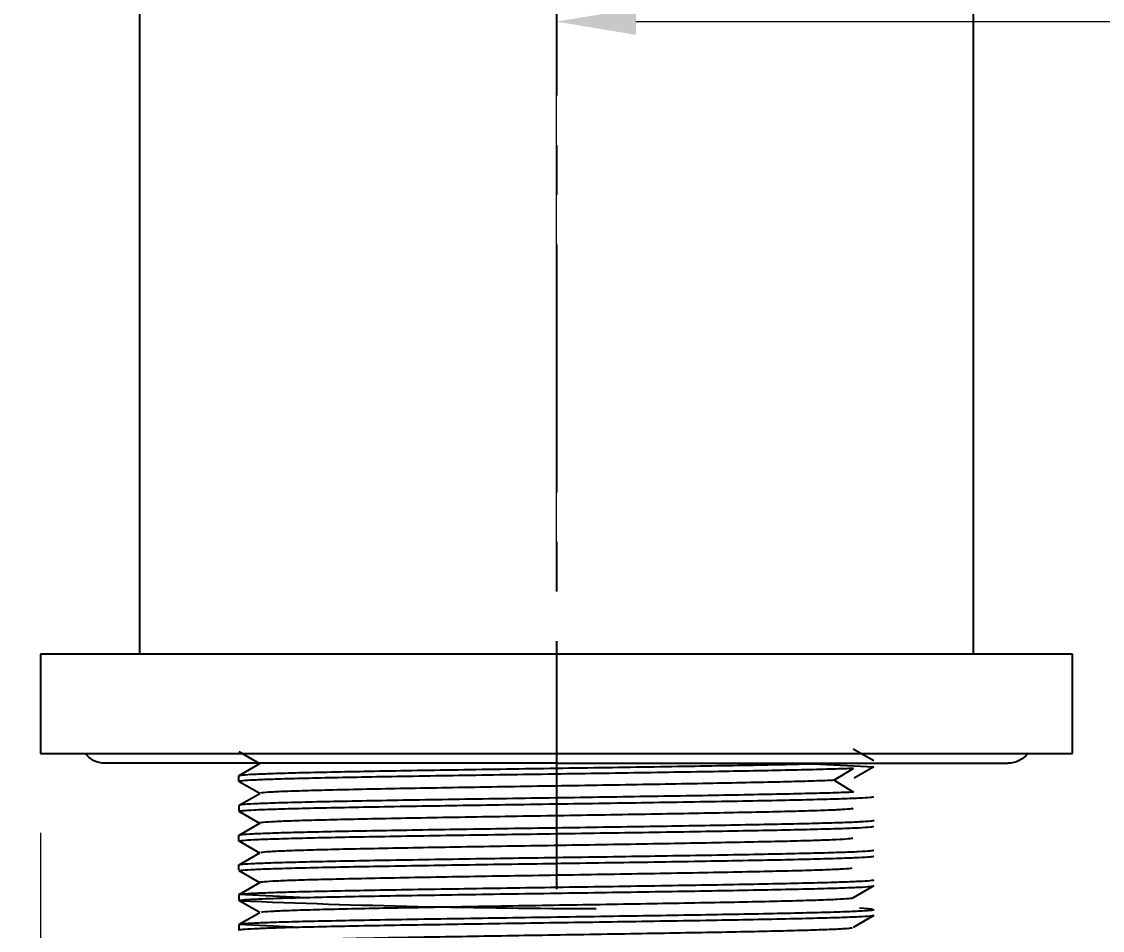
# Model space of a CAD drawing. Extents: x 0 to 1128, y 0 to 827.
# Drawn here: x 670.4 to 724.8, y 351.7 to 397.5 of the extents above; entities that cross this region are included whole.
import ezdxf

# ---------------------------------------------------------------- set-up
doc = ezdxf.new("R2010")
doc.units = 0
doc.header["$LTSCALE"] = 10
doc.header["$MEASUREMENT"] = 0
doc.header["$PDMODE"] = 3
doc.header["$PDSIZE"] = -10
doc.linetypes.add('CENTER', pattern=[2, 1.25, -0.25, 0.25, -0.25])
doc.layers.get('0').update_dxf_attribs({"linetype": 'CONTINUOUS'})
doc.layers.get('DEFPOINTS').update_dxf_attribs({"linetype": 'CONTINUOUS'})
doc.styles.add('Daelim Dimension', font='NanumGothic.ttf')
doc.dimstyles.new('DEFAULT', dxfattribs={"dimscale": 2, "dimtxt": 2, "dimasz": 2, "dimexe": 0, "dimexo": 2, "dimgap": 1, "dimtad": 1, "dimdec": 0, "dimzin": 9, "dimdsep": 46, "dimtxsty": 'Daelim Dimension', "dimcen": 0.5, "dimclrd": 5, "dimclre": 5, "dimclrt": 256, "dimadec": 1, "dimazin": 0, "dimtfac": 1, "dimtdec": 0, "dimtix": 1, "dimtmove": 0, "dimatfit": 3, "dimfxl": 0, "dimtolj": 1, "dimtzin": 1, "dimlwd": 9, "dimlwe": 9, "dimarcsym": 0})

# ---------------------------------------------------------------- blocks, each defined once
blk = doc.blocks.new('*D102')
at = {"color": 5, "lineweight": 9, "ltscale": 0.5}
for p, q in [((692.441, 730.162), (643.373, 730.162)), ((643.373, 364.601), (643.373, 726.162)), ((667.311, 360.601), (643.373, 360.601))]:
    blk.add_line(p, q, dxfattribs=at)
at = {"color": 5, "ltscale": 0.5}
for points in [[(642.707, 726.162), (644.04, 726.162), (643.373, 730.162)], [(642.707, 364.601), (644.04, 364.601), (643.373, 360.601)]]:
    blk.add_solid(points, dxfattribs=at)
at = {"layer": 'DEFPOINTS', "color": 0, "ltscale": 0.5}
for p in [(643.373, 730.162), (696.441, 730.162), (671.311, 360.601)]:
    blk.add_point(p, dxfattribs=at)
at = {"color": 7, "ltscale": 0.5, "insert": (635.923, 545.381), "char_height": 10, "attachment_point": 5, "rotation": 90, "style": 'Daelim Dimension'}
blk.add_mtext('\\A1;370', dxfattribs=at)
blk = doc.blocks.new('*D103')
at = {"color": 5, "lineweight": 9, "ltscale": 0.5}
for p, q in [((780.411, 429.854), (780.411, 281.916)), ((671.311, 356.601), (671.311, 281.916)), ((675.311, 281.916), (776.411, 281.916))]:
    blk.add_line(p, q, dxfattribs=at)
at = {"color": 5, "ltscale": 0.5}
for points in [[(675.311, 282.582), (675.311, 281.249), (671.311, 281.916)], [(776.411, 282.582), (776.411, 281.249), (780.411, 281.916)]]:
    blk.add_solid(points, dxfattribs=at)
at = {"layer": 'DEFPOINTS', "color": 0, "ltscale": 0.5}
for p in [(780.411, 433.854), (671.311, 360.601), (780.411, 281.916)]:
    blk.add_point(p, dxfattribs=at)
at = {"color": 7, "ltscale": 0.5, "insert": (725.861, 289.359), "char_height": 10, "attachment_point": 5, "style": 'Daelim Dimension'}
blk.add_mtext('\\A1;109', dxfattribs=at)
blk = doc.blocks.new('*D108')
at = {"color": 5, "lineweight": 9, "ltscale": 0.5}
for p, q in [((780.411, 429.854), (780.411, 397.492)), ((697.311, 369.601), (697.311, 397.492)), ((701.311, 397.492), (776.411, 397.492))]:
    blk.add_line(p, q, dxfattribs=at)
at = {"color": 5, "ltscale": 0.5}
for points in [[(701.311, 398.158), (701.311, 396.825), (697.311, 397.492)], [(776.411, 398.158), (776.411, 396.825), (780.411, 397.492)]]:
    blk.add_solid(points, dxfattribs=at)
at = {"layer": 'DEFPOINTS', "color": 0, "ltscale": 0.5}
for p in [(780.411, 433.854), (780.411, 397.492), (697.311, 365.601)]:
    blk.add_point(p, dxfattribs=at)
at = {"color": 7, "ltscale": 0.5, "insert": (738.861, 404.942), "char_height": 10, "attachment_point": 5, "style": 'Daelim Dimension'}
blk.add_mtext('\\A1;83', dxfattribs=at)

msp = doc.modelspace()

# ---------------------------------------------------------------- linework, layer by layer
at = {"color": 1, "linetype": 'CENTER'}
msp.add_line((697.311, 486.261), (697.311, 319.379), dxfattribs=at)
at = {"ltscale": 0.5}
for p, q in [((676.311, 365.601), (676.311, 433.901)), ((718.311, 433.901), (718.311, 365.601)), ((671.311, 365.601), (671.311, 360.601)), ((723.311, 365.601), (671.311, 365.601)), ((723.311, 360.601), (723.311, 365.601)), ((671.311, 360.601), (723.311, 360.601)), ((682.356, 360.073), (681.316, 360.673)), ((697.311, 360.601), (697.311, 360.101)), ((712.266, 360.836), (713.306, 360.235)), ((697.311, 360.101), (674.561, 360.101)), ((681.316, 359.485), (682.356, 360.086)), ((697.311, 360.101), (720.061, 360.101)), ((710.255, 360.079), (713.311, 359.929)), ((681.311, 359.179), (681.311, 359.479)), ((712.28, 359.843), (711.308, 359.243)), ((713.305, 359.923), (712.312, 359.349)), ((682.356, 358.573), (681.316, 359.174)), ((711.308, 359.243), (712.28, 358.643)), ((681.317, 357.985), (682.356, 358.586)), ((681.311, 357.979), (681.311, 357.679)), ((681.332, 357.667), (681.316, 357.673)), ((682.356, 357.073), (681.316, 357.673)), ((681.316, 356.485), (682.356, 357.086)), ((681.311, 356.179), (681.311, 356.479)), ((682.356, 355.573), (681.316, 356.173)), ((681.316, 354.985), (682.356, 355.586)), ((681.311, 354.731), (681.311, 354.979)), ((682.357, 354.073), (681.317, 354.673)), ((681.317, 353.485), (682.357, 354.086)), ((681.311, 353.479), (681.311, 353.179)), ((684.385, 353.329), (681.311, 353.479)), ((713.306, 353.923), (712.266, 353.323)), ((682.356, 352.573), (681.316, 353.173)), ((681.316, 351.985), (682.356, 352.586)), ((713.305, 352.423), (712.266, 351.823)), ((713.229, 352.753), (712.58, 352.802)), ((681.311, 351.979), (681.311, 351.679)), ((684.369, 351.829), (681.311, 351.979))]:
    msp.add_line(p, q, dxfattribs=at)
at = {"ltscale": 0.5, "extrusion": (0, 0, -1)}
for centre, start, end in [((-674.561, 361.351), 270, 323.1301), ((-720.061, 361.351), 216.0768, 270)]:
    msp.add_arc(centre, 1.25, start, end, dxfattribs=at)
at = {"ltscale": 0.5}
msp.add_arc((700.372, 806.862), 454.089, 267.5949, 269.86615, dxfattribs=at)
for points, knots in [([(681.316, 359.485), (681.334, 359.496), (681.473, 359.519), (682.023, 359.554), (682.989, 359.592), (684.272, 359.628), (685.917, 359.666), (687.841, 359.704), (690.001, 359.742), (692.322, 359.779), (694.786, 359.817), (697.312, 359.854), (699.818, 359.892), (702.26, 359.929), (704.586, 359.967), (706.77, 360.005), (708.701, 360.042), (709.781, 360.067), (710.265, 360.08)], [0.408634, 0.408634, 0.408634, 0.408634, 2.521063, 5.042126, 7.563189, 10.084252, 12.605315, 15.126378, 17.647441, 20.168504, 22.689567, 25.21063, 27.731693, 30.252756, 32.773819, 35.294882, 37.815945, 40.316591, 40.316591, 40.316591, 40.316591]), ([(681.311, 357.679), (681.311, 357.692), (681.442, 357.717), (682.019, 357.754), (682.979, 357.791), (684.255, 357.828), (685.894, 357.866), (687.801, 357.903), (689.951, 357.941), (692.279, 357.978), (694.716, 358.016), (697.244, 358.053), (699.75, 358.091), (702.226, 358.129), (704.549, 358.166), (706.745, 358.204), (708.686, 358.242), (710.322, 358.28), (711.618, 358.317), (712.591, 358.354), (713.149, 358.39), (713.288, 358.413), (713.306, 358.424)], [-50.421266, -50.421266, -50.421266, -50.421266, -47.900203, -45.379139, -42.858076, -40.337013, -37.81595, -35.294886, -32.773823, -30.25276, -27.731696, -25.210633, -22.68957, -20.168506, -17.647443, -15.12638, -12.605317, -10.084253, -7.56319, -5.042127, -2.521063, -0.408881, -0.408881, -0.408881, -0.408881]), ([(712.28, 358.643), (711.99, 358.63), (711.29, 358.607), (709.91, 358.57), (708.216, 358.533), (706.308, 358.496), (704.147, 358.459), (701.865, 358.423), (699.439, 358.386), (696.954, 358.349), (694.484, 358.312), (692.114, 358.276), (689.828, 358.239), (687.71, 358.201), (685.813, 358.164), (684.229, 358.127), (682.956, 358.09), (682.012, 358.053), (681.47, 358.018), (681.334, 357.996), (681.317, 357.986)], [-44.62423, -44.62423, -44.62423, -44.62423, -42.145106, -39.665982, -37.186858, -34.707734, -32.228611, -29.749487, -27.270363, -24.791239, -22.312115, -19.832991, -17.353867, -14.874743, -12.395619, -9.916496, -7.437372, -4.958248, -2.479124, -0.423585, -0.423585, -0.423585, -0.423585]), ([(712.266, 357.823), (712.253, 357.815), (712.161, 357.795), (711.758, 357.763), (710.932, 357.725), (709.752, 357.687), (708.267, 357.649), (706.51, 357.612), (704.528, 357.574), (702.363, 357.536), (700.067, 357.498), (697.698, 357.46), (695.314, 357.422), (692.974, 357.384), (690.742, 357.346), (688.678, 357.308), (686.826, 357.27), (685.274, 357.232), (684.015, 357.195), (683.071, 357.157), (682.519, 357.12), (682.375, 357.097), (682.356, 357.086)], [-278.001174, -278.001174, -278.001174, -278.001174, -276.633535, -274.248763, -271.863991, -269.479219, -267.094448, -264.709676, -262.324904, -259.940132, -257.55536, -255.170588, -252.785816, -250.401045, -248.016273, -245.631501, -243.246729, -240.861957, -238.477185, -236.092413, -233.707642, -231.654298, -231.654298, -231.654298, -231.654298]), ([(681.311, 356.179), (681.311, 356.192), (681.44, 356.216), (682.026, 356.254), (682.985, 356.291), (684.277, 356.328), (685.901, 356.366), (687.838, 356.404), (690.017, 356.442), (692.328, 356.479), (694.767, 356.516), (697.308, 356.554), (699.849, 356.592), (702.284, 356.629), (704.59, 356.667), (706.756, 356.704), (708.698, 356.742), (710.341, 356.78), (711.633, 356.817), (712.591, 356.854), (713.148, 356.89), (713.288, 356.913), (713.306, 356.923)], [0, 0, 0, 0, 2.521067, 5.042134, 7.563201, 10.084268, 12.605335, 15.126401, 17.647468, 20.168535, 22.689602, 25.210669, 27.731736, 30.252803, 32.77387, 35.294937, 37.816004, 40.33707, 42.858137, 45.379204, 47.900271, 50.004186, 50.004186, 50.004186, 50.004186]), ([(681.316, 356.485), (681.333, 356.495), (681.461, 356.517), (681.958, 356.55), (682.84, 356.586), (684.015, 356.621), (685.496, 356.657), (687.24, 356.693), (689.22, 356.728), (691.373, 356.764), (693.672, 356.8), (696.083, 356.836), (698.498, 356.872), (700.872, 356.908), (703.167, 356.943), (705.341, 356.979), (707.353, 357.016), (709.116, 357.051), (710.597, 357.087), (711.782, 357.122), (712.659, 357.158), (713.193, 357.194), (713.311, 357.217), (713.311, 357.229)], [0.413037, 0.413037, 0.413037, 0.413037, 2.400356, 4.800713, 7.201069, 9.601426, 12.001782, 14.402138, 16.802495, 19.202851, 21.603208, 24.003564, 26.403921, 28.804277, 31.204633, 33.60499, 36.005346, 38.405703, 40.806059, 43.206415, 45.606772, 48.007128, 50.407485, 50.407485, 50.407485, 50.407485]), ([(712.251, 356.317), (712.216, 356.306), (712.043, 356.283), (711.457, 356.247), (710.473, 356.209), (709.148, 356.171), (707.524, 356.133), (705.627, 356.094), (703.567, 356.057), (701.342, 356.019), (698.988, 355.981), (696.598, 355.943), (694.215, 355.905), (691.927, 355.867), (689.788, 355.829), (687.835, 355.791), (686.12, 355.754), (684.68, 355.716), (683.55, 355.678), (682.768, 355.64), (682.495, 355.615), (682.42, 355.602)], [-183.225668, -183.225668, -183.225668, -183.225668, -181.242661, -178.857889, -176.473117, -174.088345, -171.703573, -169.318802, -166.93403, -164.549258, -162.164486, -159.779714, -157.394942, -155.01017, -152.625399, -150.240627, -147.855855, -145.471083, -143.086311, -140.701539, -138.316767, -138.316767, -138.316767, -138.316767]), ([(681.316, 354.985), (681.334, 354.995), (681.472, 355.019), (682.028, 355.054), (682.991, 355.092), (684.285, 355.129), (685.913, 355.166), (687.852, 355.204), (690.032, 355.242), (692.349, 355.279), (694.79, 355.317), (697.336, 355.355), (699.881, 355.393), (702.311, 355.43), (704.623, 355.467), (706.783, 355.505), (708.718, 355.543), (710.351, 355.58), (711.642, 355.617), (712.593, 355.654), (713.144, 355.69), (713.285, 355.712), (713.304, 355.722)], [-50.011859, -50.011859, -50.011859, -50.011859, -47.900256, -45.37919, -42.858124, -40.337058, -37.815992, -35.294926, -32.77386, -30.252794, -27.731727, -25.210661, -22.689595, -20.168529, -17.647463, -15.126397, -12.605331, -10.084265, -7.563198, -5.042132, -2.521066, -0.468709, -0.468709, -0.468709, -0.468709]), ([(681.318, 354.687), (681.338, 354.697), (681.478, 354.719), (682.022, 354.754), (682.984, 354.791), (684.265, 354.828), (685.9, 354.866), (687.81, 354.903), (689.971, 354.941), (692.302, 354.979), (694.742, 355.016), (697.256, 355.054), (699.765, 355.091), (702.236, 355.129), (704.562, 355.166), (706.754, 355.204), (708.683, 355.242), (710.323, 355.28), (711.617, 355.317), (712.591, 355.354), (713.144, 355.39), (713.284, 355.412), (713.304, 355.422)], [-49.947168, -49.947168, -49.947168, -49.947168, -47.900201, -45.379138, -42.858074, -40.337011, -37.815948, -35.294885, -32.773822, -30.252758, -27.731695, -25.210632, -22.689569, -20.168506, -17.647442, -15.126379, -12.605316, -10.084253, -7.56319, -5.042126, -2.521063, -0.477945, -0.477945, -0.477945, -0.477945]), ([(712.2, 354.806), (712.122, 354.793), (711.838, 354.768), (711.04, 354.729), (709.908, 354.692), (708.454, 354.654), (706.717, 354.616), (704.737, 354.578), (702.56, 354.539), (700.249, 354.501), (697.866, 354.463), (695.518, 354.426), (693.176, 354.388), (690.938, 354.35), (688.86, 354.312), (686.993, 354.273), (685.406, 354.236), (684.11, 354.198), (683.139, 354.16), (682.538, 354.123), (682.378, 354.098), (682.357, 354.086)], [-88.236559, -88.236559, -88.236559, -88.236559, -85.851787, -83.467015, -81.082243, -78.697471, -76.312699, -73.927927, -71.543156, -69.158384, -66.773612, -64.38884, -62.004068, -59.619296, -57.234524, -54.849753, -52.464981, -50.080209, -47.695437, -45.310665, -43.009794, -43.009794, -43.009794, -43.009794]), ([(681.316, 353.485), (681.334, 353.496), (681.473, 353.519), (682.027, 353.554), (682.999, 353.592), (684.287, 353.629), (685.932, 353.666), (687.855, 353.704), (690.032, 353.742), (692.358, 353.78), (694.825, 353.817), (697.34, 353.855), (699.845, 353.892), (702.288, 353.93), (704.617, 353.967), (706.794, 354.005), (708.712, 354.043), (710.344, 354.08), (711.632, 354.117), (712.596, 354.155), (713.181, 354.192), (713.311, 354.217), (713.311, 354.229)], [0.414059, 0.414059, 0.414059, 0.414059, 2.521063, 5.042126, 7.563189, 10.084252, 12.605315, 15.126378, 17.647441, 20.168505, 22.689568, 25.210631, 27.731694, 30.252757, 32.77382, 35.294883, 37.815946, 40.337009, 42.858072, 45.379135, 47.900198, 50.421261, 50.421261, 50.421261, 50.421261]), ([(681.311, 353.179), (681.311, 353.192), (681.44, 353.216), (682.027, 353.254), (682.983, 353.291), (684.275, 353.328), (685.901, 353.366), (687.837, 353.404), (690.014, 353.442), (692.322, 353.479), (694.761, 353.516), (697.303, 353.554), (699.846, 353.592), (702.282, 353.629), (704.588, 353.667), (706.758, 353.704), (708.699, 353.742), (710.34, 353.78), (711.632, 353.817), (712.591, 353.854), (713.149, 353.89), (713.288, 353.913), (713.306, 353.923)], [0, 0, 0, 0, 2.521067, 5.042134, 7.563201, 10.084268, 12.605335, 15.126402, 17.647469, 20.168536, 22.689603, 25.21067, 27.731737, 30.252804, 32.773871, 35.294938, 37.816005, 40.337072, 42.858139, 45.379206, 47.900273, 50.008693, 50.008693, 50.008693, 50.008693]), ([(682.442, 352.606), (682.53, 352.618), (682.832, 352.644), (683.653, 352.682), (684.821, 352.72), (686.301, 352.758), (688.062, 352.796), (690.053, 352.834), (692.223, 352.872), (694.517, 352.91), (696.876, 352.947), (699.244, 352.985), (701.571, 353.023), (703.782, 353.061), (705.813, 353.098), (707.665, 353.136), (709.262, 353.174), (710.557, 353.212), (711.518, 353.25), (712.09, 353.287), (712.246, 353.311), (712.266, 353.323)], [317.174657, 317.174657, 317.174657, 317.174657, 319.559429, 321.9442, 324.328972, 326.713744, 329.098516, 331.483288, 333.86806, 336.252832, 338.637603, 341.022375, 343.407147, 345.791919, 348.176691, 350.561463, 352.946235, 355.331006, 357.715778, 360.10055, 362.308044, 362.308044, 362.308044, 362.308044]), ([(713.305, 352.423), (713.287, 352.413), (713.148, 352.39), (712.592, 352.354), (711.618, 352.317), (710.326, 352.28), (708.684, 352.242), (706.758, 352.204), (704.572, 352.166), (702.246, 352.129), (699.775, 352.091), (697.265, 352.054), (694.756, 352.016), (692.315, 351.979), (689.985, 351.941), (687.816, 351.903), (685.904, 351.866), (684.27, 351.828), (682.986, 351.791), (682.024, 351.754), (681.441, 351.716), (681.311, 351.692), (681.311, 351.679)], [0.424518, 0.424518, 0.424518, 0.424518, 2.521063, 5.042127, 7.56319, 10.084254, 12.605317, 15.12638, 17.647444, 20.168507, 22.68957, 25.210634, 27.731697, 30.252761, 32.773824, 35.294887, 37.815951, 40.337014, 42.858077, 45.379141, 47.900204, 50.421268, 50.421268, 50.421268, 50.421268]), ([(681.316, 351.985), (681.334, 351.996), (681.472, 352.019), (682.029, 352.054), (682.99, 352.092), (684.284, 352.129), (685.915, 352.166), (687.854, 352.204), (690.033, 352.242), (692.344, 352.279), (694.784, 352.317), (697.329, 352.355), (699.874, 352.393), (702.307, 352.43), (704.616, 352.467), (706.783, 352.505), (708.718, 352.543), (710.349, 352.58), (711.641, 352.617), (712.593, 352.654), (713.181, 352.692), (713.311, 352.717), (713.311, 352.729)], [-50.01191, -50.01191, -50.01191, -50.01191, -47.900265, -45.379199, -42.858132, -40.337065, -37.815999, -35.294932, -32.773866, -30.252799, -27.731733, -25.210666, -22.689599, -20.168533, -17.647466, -15.1264, -12.605333, -10.084266, -7.5632, -5.042133, -2.521067, 0, 0, 0, 0])]:
    msp.add_open_spline(points, degree=3, knots=knots, dxfattribs=at)
for points in [[(712.28, 359.843), (711.991, 359.831), (711.292, 359.806), (709.912, 359.77), (708.212, 359.732), (706.296, 359.696), (704.121, 359.659), (701.814, 359.622), (699.377, 359.585), (696.884, 359.548), (694.422, 359.511), (692.072, 359.475), (689.805, 359.438), (687.703, 359.401), (685.813, 359.364), (684.23, 359.327), (682.958, 359.291), (682.012, 359.253), (681.437, 359.216), (681.311, 359.191), (681.311, 359.179)], [(711.308, 359.243), (711.025, 359.23), (710.342, 359.205), (708.994, 359.167), (707.351, 359.129), (705.483, 359.092), (703.367, 359.053), (701.107, 359.015), (698.75, 358.977), (696.369, 358.939), (694.046, 358.902), (691.781, 358.864), (689.647, 358.826), (687.709, 358.789), (686.011, 358.751), (684.589, 358.713), (683.486, 358.675), (682.73, 358.637), (682.469, 358.612), (682.403, 358.599)], [(682.36, 351.088), (682.388, 351.1), (682.567, 351.125), (683.209, 351.163), (684.201, 351.201), (685.529, 351.239), (687.168, 351.277), (689.054, 351.315), (691.157, 351.353), (693.374, 351.391), (695.691, 351.428), (698.096, 351.467), (700.471, 351.505), (702.767, 351.543), (704.919, 351.581), (706.877, 351.619), (708.586, 351.657), (710.012, 351.695), (711.117, 351.732), (711.876, 351.77), (712.142, 351.795), (712.213, 351.808)]]:
    msp.add_open_spline(points, degree=3, dxfattribs=at)

# ---------------------------------------------------------------- dimensions: what is measured, and where the dimension line sits
at = {"color": 5, "ltscale": 0.5}
dim = msp.add_linear_dim(base=(643.373, 730.162), p1=(671.311, 360.601), p2=(696.441, 730.162), angle=90, dimstyle='DEFAULT', override={"dimtxt": 5, "dimclrt": 7}, dxfattribs=at)
dim.commit()
dim.dimension.update_dxf_attribs({"geometry": '*D102', "text_midpoint": (635.923, 545.381)})
for base, p1, picture, middle in [((780.411, 281.916), (671.311, 360.601), '*D103', (725.861, 289.359)), ((780.411, 397.492), (697.311, 365.601), '*D108', (738.861, 404.942))]:
    dim = msp.add_linear_dim(base=base, p1=p1, p2=(780.411, 433.854), dimstyle='DEFAULT', override={"dimtxt": 5, "dimclrt": 7}, dxfattribs=at)
    dim.commit()
    dim.dimension.update_dxf_attribs({"geometry": picture, "text_midpoint": middle})

doc.saveas('drawing.dxf')
